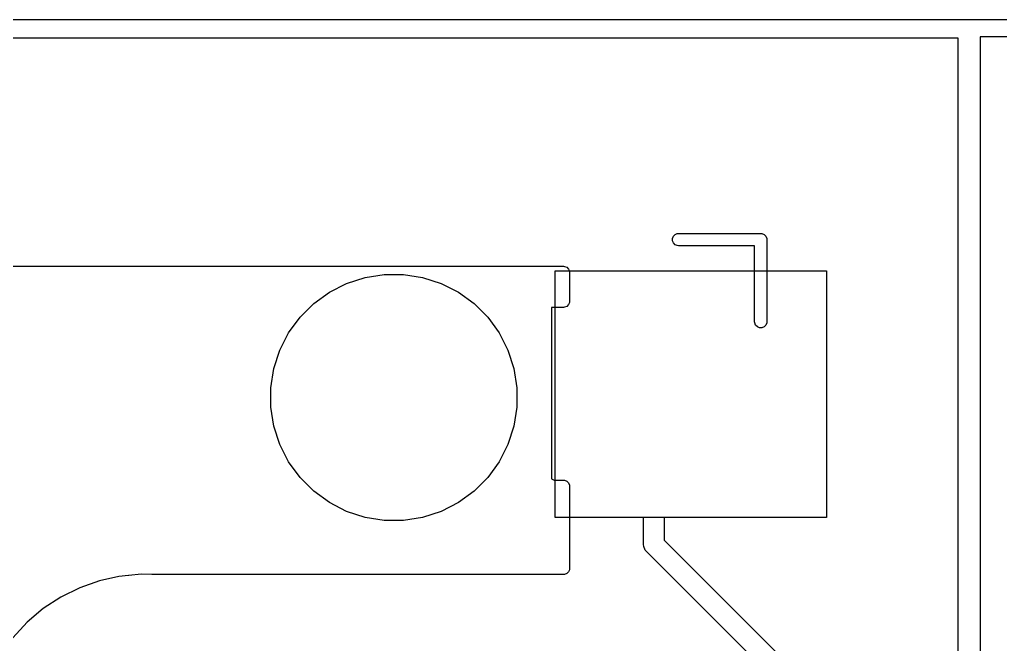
# Model space of a CAD drawing. Header units: millimetres. Extents: x 14 to 286, y -133 to -45.
# Drawn here: x 246.09 to 258.02, y -55.13 to -47.53 of the extents above; entities that cross this region are included whole.
import ezdxf

# ---------------------------------------------------------------- set-up
doc = ezdxf.new("R2010")
doc.units = ezdxf.units.MM
for name, color, linetype, true_color in [('B.Cu', 153, 'CONTINUOUS', 0x4d7fc4), ('B.Mask', 4, 'CONTINUOUS', 0x02ffee), ('B.Paste', 132, 'CONTINUOUS', 0x00c2c2), ('B.Silkscreen', 31, 'CONTINUOUS', 0xe8b2a7), ('F.Mask', 201, 'CONTINUOUS', 0xd864ff), ('User.Drawings', 9, 'CONTINUOUS', 0xc2c2c2)]:
    doc.layers.add(name, color=color, linetype=linetype, true_color=true_color)

msp = doc.modelspace()

# ---------------------------------------------------------------- linework, layer by layer
at = {"layer": 'B.Cu', "linetype": 'CONTINUOUS'}
for p, q in [((252.603, -53.5849), (252.603, -50.5849)), ((252.603, -50.5849), (255.903, -50.5849)), ((255.903, -50.5849), (255.903, -53.5849)), ((253.678, -53.5849), (252.603, -53.5849)), ((253.678, -53.9116), (253.678, -53.5849)), ((255.903, -53.5849), (253.928, -53.5849)), ((253.928, -53.5849), (253.928, -53.859824)), ((253.928, -53.859824), (255.706288, -55.638112)), ((253.680402, -53.935986), (253.678, -53.9116)), ((253.699066, -53.981046), (253.680402, -53.935986)), ((253.699071, -53.981051), (253.699066, -53.981046)), ((253.714612, -53.999988), (253.699071, -53.981051)), ((255.4929, -55.778276), (253.714612, -53.999988))]:
    msp.add_line(p, q, dxfattribs=at)
at = {"layer": 'B.Mask', "linetype": 'CONTINUOUS'}
for p, q in [((250.292832, -50.666345), (250.525311, -50.629524)), ((250.525311, -50.629524), (250.760689, -50.629524)), ((250.760689, -50.629524), (250.993168, -50.666345)), ((252.603, -53.5849), (252.603, -50.5849)), ((252.603, -50.5849), (255.903, -50.5849)), ((255.903, -50.5849), (255.903, -53.5849)), ((249.859252, -50.84594), (250.068975, -50.739081)), ((250.068975, -50.739081), (250.292832, -50.666345)), ((250.993168, -50.666345), (251.217025, -50.739081)), ((251.217025, -50.739081), (251.426748, -50.84594)), ((249.668828, -50.984291), (249.859252, -50.84594)), ((251.426748, -50.84594), (251.617172, -50.984291)), ((249.502391, -51.150728), (249.668828, -50.984291)), ((251.617172, -50.984291), (251.783609, -51.150728)), ((249.36404, -51.341152), (249.502391, -51.150728)), ((251.783609, -51.150728), (251.92196, -51.341152)), ((249.257181, -51.550875), (249.36404, -51.341152)), ((251.92196, -51.341152), (252.028819, -51.550875)), ((249.184445, -51.774732), (249.257181, -51.550875)), ((252.028819, -51.550875), (252.101555, -51.774732)), ((249.147624, -52.007211), (249.184445, -51.774732)), ((252.101555, -51.774732), (252.138376, -52.007211)), ((249.147624, -52.242589), (249.147624, -52.007211)), ((252.138376, -52.007211), (252.138376, -52.242589)), ((249.184445, -52.475068), (249.147624, -52.242589)), ((252.138376, -52.242589), (252.101555, -52.475068)), ((249.257181, -52.698925), (249.184445, -52.475068)), ((252.101555, -52.475068), (252.028819, -52.698925)), ((249.36404, -52.908648), (249.257181, -52.698925)), ((252.028819, -52.698925), (251.92196, -52.908648)), ((249.502391, -53.099072), (249.36404, -52.908648)), ((251.92196, -52.908648), (251.783609, -53.099072)), ((249.668828, -53.265509), (249.502391, -53.099072)), ((251.783609, -53.099072), (251.617172, -53.265509)), ((249.859252, -53.40386), (249.668828, -53.265509)), ((251.617172, -53.265509), (251.426748, -53.40386)), ((250.068975, -53.510719), (249.859252, -53.40386)), ((251.426748, -53.40386), (251.217025, -53.510719)), ((250.292832, -53.583455), (250.068975, -53.510719)), ((251.217025, -53.510719), (250.993168, -53.583455)), ((250.525311, -53.620276), (250.292832, -53.583455)), ((250.760689, -53.620276), (250.525311, -53.620276)), ((250.993168, -53.583455), (250.760689, -53.620276)), ((255.903, -53.5849), (252.603, -53.5849))]:
    msp.add_line(p, q, dxfattribs=at)
at = {"layer": 'B.Paste', "linetype": 'CONTINUOUS'}
for p, q in [((252.603, -53.5849), (252.603, -50.5849)), ((252.603, -50.5849), (255.903, -50.5849)), ((255.903, -50.5849), (255.903, -53.5849)), ((255.903, -53.5849), (252.603, -53.5849))]:
    msp.add_line(p, q, dxfattribs=at)
at = {"layer": 'B.Silkscreen', "linetype": 'CONTINUOUS'}
for p, q in [((244.302999, -50.5299), (252.703, -50.5299)), ((252.703, -50.5299), (252.717632, -50.531341)), ((252.717632, -50.531341), (252.744668, -50.54254)), ((252.744668, -50.54254), (252.76536, -50.563232)), ((252.76536, -50.563232), (252.776559, -50.590268)), ((252.776559, -50.590268), (252.778, -50.6049)), ((252.778, -50.6049), (252.778, -50.9549)), ((252.744668, -51.01726), (252.717632, -51.028459)), ((252.76536, -50.996568), (252.744668, -51.01726)), ((252.776559, -50.969532), (252.76536, -50.996568)), ((252.778, -50.9549), (252.776559, -50.969532)), ((252.703, -51.0299), (252.558, -51.0299)), ((252.558, -51.0299), (252.558, -53.115362)), ((252.717632, -51.028459), (252.703, -51.0299)), ((252.558, -53.115362), (252.593096, -53.1299)), ((252.593096, -53.1299), (252.703, -53.1299)), ((252.703, -53.1299), (252.717632, -53.131341)), ((252.717632, -53.131341), (252.744668, -53.14254)), ((252.744668, -53.14254), (252.76536, -53.163232)), ((252.76536, -53.163232), (252.776559, -53.190268)), ((252.776559, -53.190268), (252.778, -53.2049)), ((252.778, -53.2049), (252.778, -54.2049)), ((252.776559, -54.219532), (252.76536, -54.246568)), ((252.778, -54.2049), (252.776559, -54.219532)), ((247.066778, -54.354127), (246.824765, -54.438804)), ((247.298968, -54.303567), (247.066778, -54.354127)), ((247.417891, -54.291521), (247.298968, -54.303567)), ((247.422241, -54.289869), (247.417891, -54.291521)), ((247.572615, -54.275962), (247.422241, -54.289869)), ((247.700754, -54.279866), (247.572615, -54.275962)), ((247.701233, -54.279726), (247.700754, -54.279866)), ((247.703, -54.2799), (247.701233, -54.279726)), ((252.703, -54.2799), (247.703, -54.2799)), ((252.717632, -54.278459), (252.703, -54.2799)), ((252.744668, -54.26726), (252.717632, -54.278459)), ((252.76536, -54.246568), (252.744668, -54.26726)), ((246.824765, -54.438804), (246.594876, -54.552344)), ((246.594876, -54.552344), (246.380538, -54.693054)), ((246.380538, -54.693054), (246.184946, -54.858836)), ((246.184946, -54.858836), (246.011015, -55.047219))]:
    msp.add_line(p, q, dxfattribs=at)
at = {"layer": 'F.Mask', "linetype": 'CONTINUOUS'}
for p, q in [((250.292832, -50.666345), (250.525311, -50.629524)), ((250.525311, -50.629524), (250.760689, -50.629524)), ((250.760689, -50.629524), (250.993168, -50.666345)), ((249.859252, -50.84594), (250.068975, -50.739081)), ((250.068975, -50.739081), (250.292832, -50.666345)), ((250.993168, -50.666345), (251.217025, -50.739081)), ((251.217025, -50.739081), (251.426748, -50.84594)), ((249.668828, -50.984291), (249.859252, -50.84594)), ((251.426748, -50.84594), (251.617172, -50.984291)), ((249.502391, -51.150728), (249.668828, -50.984291)), ((251.617172, -50.984291), (251.783609, -51.150728)), ((249.36404, -51.341152), (249.502391, -51.150728)), ((251.783609, -51.150728), (251.92196, -51.341152)), ((249.257181, -51.550875), (249.36404, -51.341152)), ((251.92196, -51.341152), (252.028819, -51.550875)), ((249.184445, -51.774732), (249.257181, -51.550875)), ((252.028819, -51.550875), (252.101555, -51.774732)), ((249.147624, -52.007211), (249.184445, -51.774732)), ((252.101555, -51.774732), (252.138376, -52.007211)), ((249.147624, -52.242589), (249.147624, -52.007211)), ((252.138376, -52.007211), (252.138376, -52.242589)), ((249.184445, -52.475068), (249.147624, -52.242589)), ((252.138376, -52.242589), (252.101555, -52.475068)), ((249.257181, -52.698925), (249.184445, -52.475068)), ((252.101555, -52.475068), (252.028819, -52.698925)), ((249.36404, -52.908648), (249.257181, -52.698925)), ((252.028819, -52.698925), (251.92196, -52.908648)), ((249.502391, -53.099072), (249.36404, -52.908648)), ((251.92196, -52.908648), (251.783609, -53.099072)), ((249.668828, -53.265509), (249.502391, -53.099072)), ((251.783609, -53.099072), (251.617172, -53.265509)), ((249.859252, -53.40386), (249.668828, -53.265509)), ((251.617172, -53.265509), (251.426748, -53.40386)), ((250.068975, -53.510719), (249.859252, -53.40386)), ((251.426748, -53.40386), (251.217025, -53.510719)), ((250.292832, -53.583455), (250.068975, -53.510719)), ((251.217025, -53.510719), (250.993168, -53.583455)), ((250.525311, -53.620276), (250.292832, -53.583455)), ((250.760689, -53.620276), (250.525311, -53.620276)), ((250.993168, -53.583455), (250.760689, -53.620276))]:
    msp.add_line(p, q, dxfattribs=at)
at = {"layer": 'User.Drawings', "linetype": 'CONTINUOUS'}
for p, q in [((238.551716, -47.530009), (257.551716, -47.530009)), ((257.551716, -47.530009), (276.551716, -47.530009)), ((257.501716, -47.7549), (238.653, -47.7549)), ((257.501716, -66.530009), (257.501716, -47.7549)), ((276.179973, -47.75), (257.77, -47.740157)), ((257.77, -47.740157), (257.77, -66.530009)), ((254.029441, -50.190268), (254.04064, -50.163232)), ((254.04064, -50.163232), (254.061332, -50.14254)), ((254.061332, -50.14254), (254.088368, -50.131341)), ((254.088368, -50.131341), (254.103, -50.1299)), ((254.103, -50.1299), (255.103, -50.1299)), ((255.103, -50.1299), (255.117632, -50.131341)), ((255.117632, -50.131341), (255.144668, -50.14254)), ((255.144668, -50.14254), (255.16536, -50.163232)), ((255.16536, -50.163232), (255.176559, -50.190268)), ((254.029441, -50.219532), (254.029441, -50.190268)), ((254.04064, -50.246568), (254.029441, -50.219532)), ((254.061332, -50.26726), (254.04064, -50.246568)), ((254.088368, -50.278459), (254.061332, -50.26726)), ((254.103, -50.2799), (254.088368, -50.278459)), ((255.028, -50.2799), (254.103, -50.2799)), ((255.028, -51.2049), (255.028, -50.2799)), ((255.176559, -50.190268), (255.178, -50.2049)), ((255.178, -50.2049), (255.178, -51.2049)), ((255.029441, -51.219532), (255.028, -51.2049)), ((255.04064, -51.246568), (255.029441, -51.219532)), ((255.061332, -51.26726), (255.04064, -51.246568)), ((255.16536, -51.246568), (255.144668, -51.26726)), ((255.176559, -51.219532), (255.16536, -51.246568)), ((255.178, -51.2049), (255.176559, -51.219532)), ((255.088368, -51.278459), (255.061332, -51.26726)), ((255.117632, -51.278459), (255.088368, -51.278459)), ((255.144668, -51.26726), (255.117632, -51.278459))]:
    msp.add_line(p, q, dxfattribs=at)

doc.saveas('drawing.dxf')
